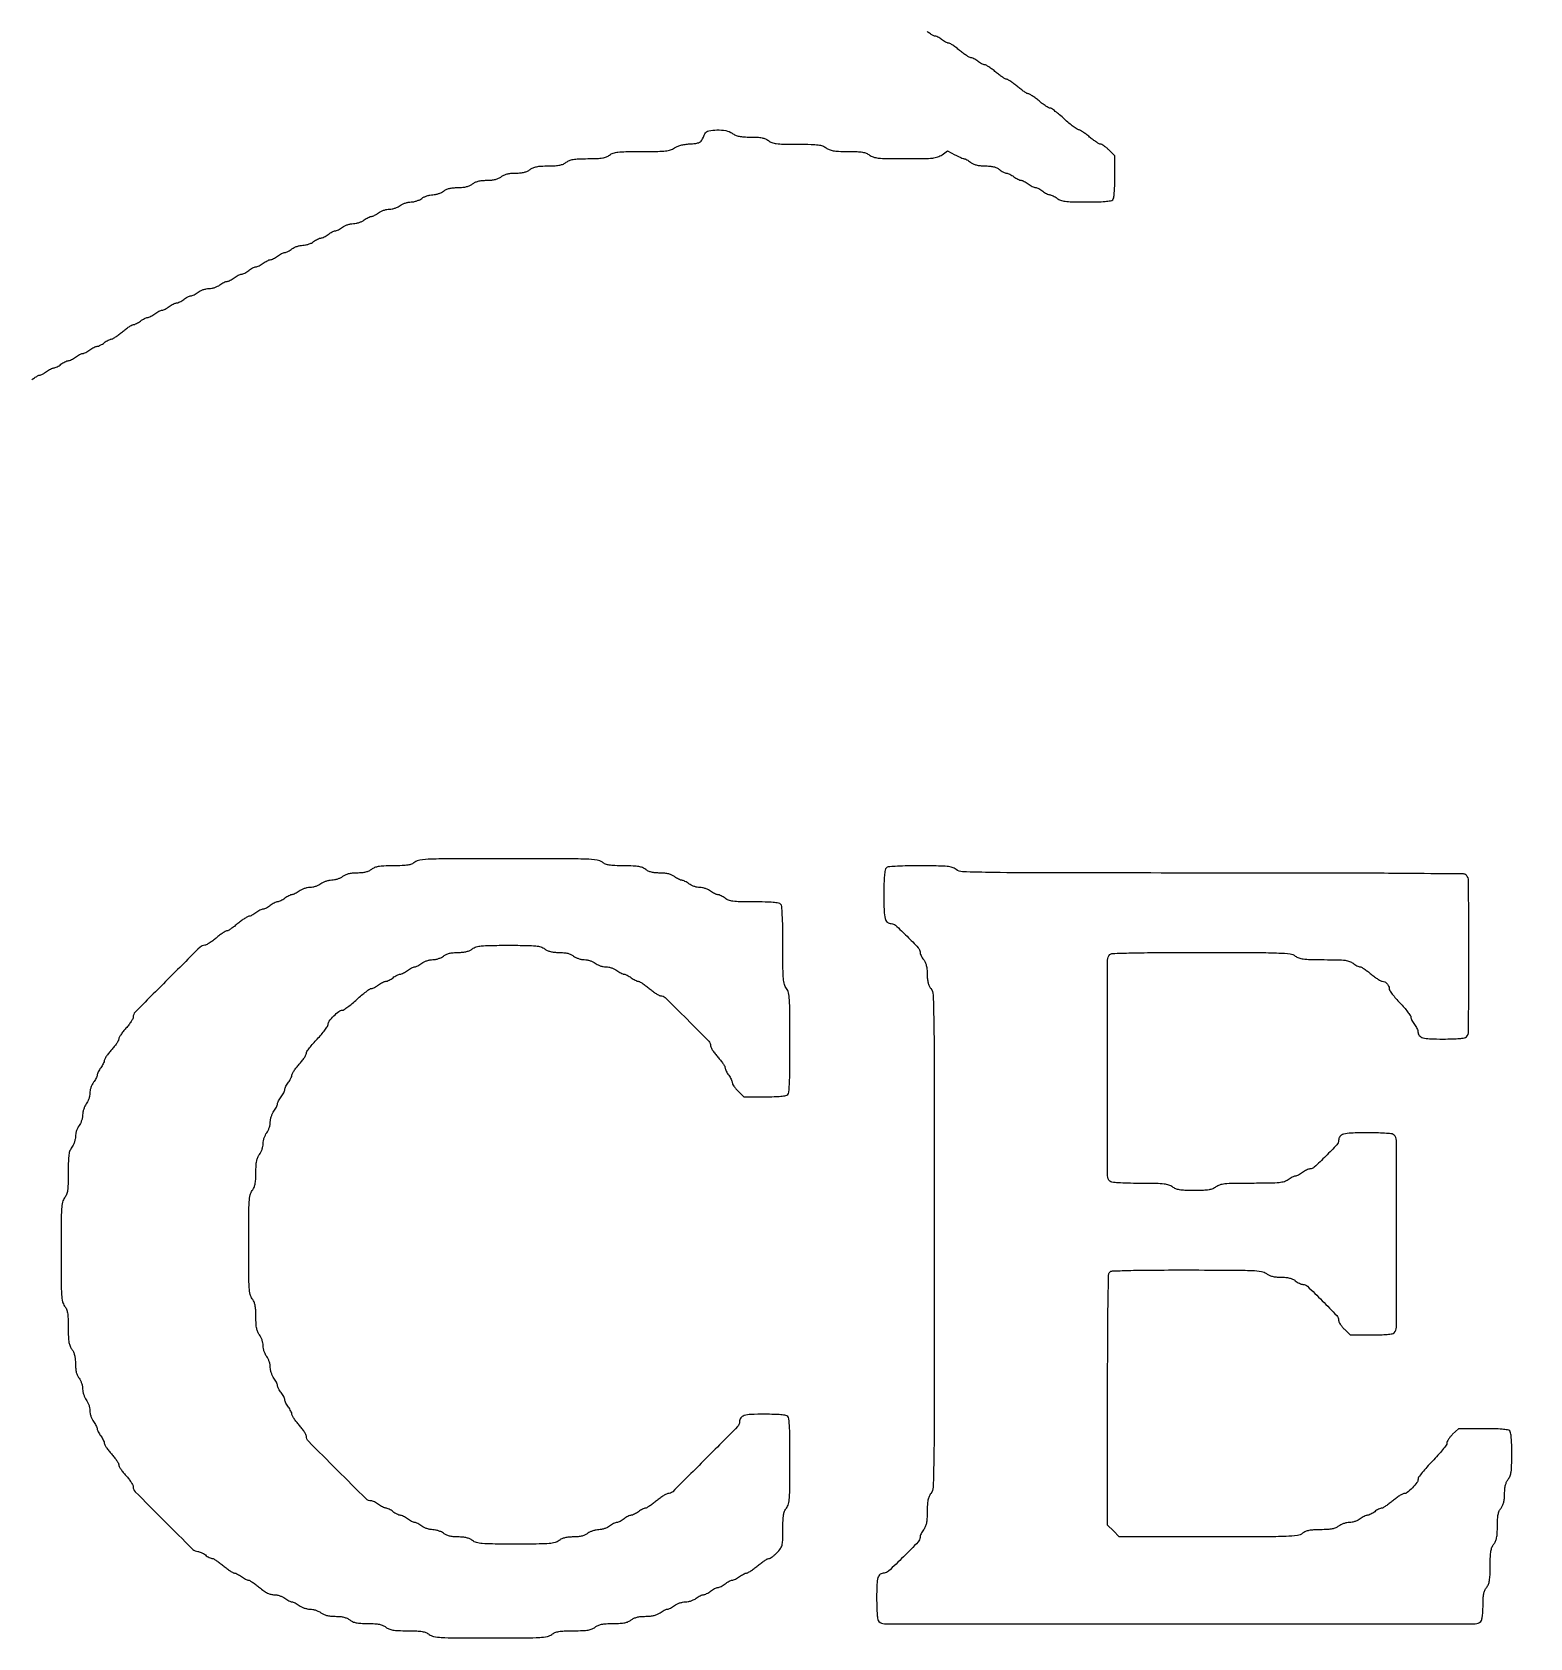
# Model space of a CAD drawing. Header units: millimetres. Extents: x 0 to 1000, y 0 to 588.
# Drawn here: x 683.6 to 827.9, y 0 to 154.7 of the extents above; entities that cross this region are included whole.
import ezdxf

# ---------------------------------------------------------------- set-up
doc = ezdxf.new("R2010")
doc.units = ezdxf.units.MM

msp = doc.modelspace()

# ---------------------------------------------------------------- linework, layer by layer
for points in [[(273.277, 483.9348, 0.000002), (273.2766, 337.614, 0.000002), (273.277, 191.2931, 0.198911)], [(677.9378, 384.1605, -0.000004), (677.9814, 359.4812, -0.000291)], [(731.5678, 338.3007, 0.000031), (731.5593, 434.6361, 0.00055)], [(731.484, 192.4257, 0.000011), (731.5272, 222.7923, 0.000297)], [(683.576, 121.2603, -0.016549), (683.8967, 121.486, -0.014214), (684.1721, 121.6554, -0.127395), (684.3079, 121.693, 0.089602), (684.4275, 121.7166, 0.024901), (684.6027, 121.7955, 0.024292), (684.7954, 121.9064, 0.023325), (684.9791, 122.0368, -0.025088), (685.1646, 122.1674, -0.024961), (685.3627, 122.2792, -0.025753), (685.545, 122.3589, -0.082945), (685.6746, 122.3845, 0.082945), (685.804, 122.41, 0.025753), (685.9864, 122.4898, 0.024961), (686.1844, 122.6014, 0.025088), (686.3699, 122.7322, -0.025088), (686.5555, 122.8628, -0.024961), (686.7535, 122.9745, -0.025753), (686.9358, 123.0543, -0.082945), (687.0653, 123.0799, 0.082945), (687.1948, 123.1055, 0.025753), (687.3772, 123.1852, 0.024961), (687.5752, 123.2969, 0.025088), (687.7608, 123.4275, -0.025088), (687.9463, 123.5583, -0.024961), (688.1444, 123.67, -0.025753), (688.3267, 123.7497, -0.082945), (688.4561, 123.7753, 0.082945), (688.5856, 123.8009, 0.025753), (688.768, 123.8806, 0.024961), (688.966, 123.9923, 0.025088), (689.1516, 124.123, -0.025088), (689.3372, 124.2536, -0.024961), (689.5351, 124.3654, -0.025753), (689.7175, 124.4451, -0.082945), (689.847, 124.4707, 0.082945), (689.9764, 124.4963, 0.025753), (690.1589, 124.576, 0.024961), (690.3568, 124.6877, 0.025088), (690.5424, 124.8184, -0.023325), (690.7262, 124.9488, -0.024292), (690.9189, 125.0597, -0.024901), (691.0939, 125.1386, -0.089602), (691.2137, 125.1622, 0.127395), (691.3493, 125.1997, 0.014214), (691.6248, 125.3692, 0.016549), (691.9456, 125.5949, 0.012705), (692.2809, 125.8615, -0.012705), (692.6163, 126.1281, -0.016549), (692.937, 126.3537, -0.014214), (693.2125, 126.5232, -0.127395), (693.3482, 126.5607, 0.089602), (693.4679, 126.5845, 0.024901), (693.643, 126.6634, 0.024292), (693.8357, 126.7743, 0.023325), (694.0195, 126.9046, -0.025088), (694.205, 127.0353, -0.024961), (694.403, 127.147, -0.025753), (694.5854, 127.2267, -0.082945), (694.7149, 127.2524, 0.082945), (694.8443, 127.2779, 0.025753), (695.0267, 127.3577, 0.024961), (695.2247, 127.4693, 0.025088), (695.4102, 127.6001, -0.025088), (695.5958, 127.7307, -0.024961), (695.7938, 127.8424, -0.025753), (695.9762, 127.9222, -0.082945), (696.1057, 127.9477, 0.082945), (696.2352, 127.9734, 0.025753), (696.4175, 128.0531, 0.024961), (696.6155, 128.1648, 0.025088), (696.8011, 128.2954, -0.025088), (696.9866, 128.4262, -0.024961), (697.1846, 128.5378, -0.025753), (697.3671, 128.6176, -0.082945), (697.4965, 128.6432, 0.082945), (697.626, 128.6687, 0.025753), (697.8083, 128.7485, 0.024961), (698.0064, 128.8601, 0.025088), (698.1919, 128.9909, -0.025088), (698.3774, 129.1215, -0.024961), (698.5755, 129.2333, -0.025753), (698.7578, 129.3129, -0.082945), (698.8873, 129.3386, 0.082945), (699.0167, 129.3641, 0.025753), (699.1992, 129.4439, 0.024961), (699.3972, 129.5556, 0.025088), (699.5827, 129.6863, -0.05391), (699.7933, 129.8171, -0.031665), (700.0684, 129.9286, -0.031362), (700.3611, 130.0062, -0.045942), (700.6258, 130.0339, 0.045942), (700.8906, 130.0617, 0.031362), (701.1833, 130.1393, 0.031665), (701.4584, 130.2508, 0.05391), (701.669, 130.3817, -0.025088), (701.8545, 130.5124, -0.024961), (702.0525, 130.6241, -0.025753), (702.2349, 130.7038, -0.082945), (702.3643, 130.7294, 0.082945), (702.4939, 130.7549, 0.025753), (702.6762, 130.8347, 0.024961), (702.8743, 130.9464, 0.025088), (703.0598, 131.0771, -0.025088), (703.2453, 131.2077, -0.024961), (703.4434, 131.3195, -0.025753), (703.6257, 131.3992, -0.082945), (703.7552, 131.4248, 0.082945), (703.8846, 131.4504, 0.025753), (704.0671, 131.5301, 0.024961), (704.2651, 131.6418, 0.025088), (704.4506, 131.7725, -0.025088), (704.6362, 131.9032, -0.024961), (704.8342, 132.0149, -0.025753), (705.0165, 132.0946, -0.082945), (705.146, 132.1202, 0.082945), (705.2755, 132.1458, 0.025753), (705.4579, 132.2256, 0.024961), (705.6558, 132.3372, 0.025088), (705.8415, 132.4679, -0.025088), (706.027, 132.5986, -0.024961), (706.2249, 132.7103, -0.025753), (706.4074, 132.79, -0.082945), (706.5368, 132.8156, 0.082945), (706.6663, 132.8413, 0.025753), (706.8487, 132.9209, 0.024961), (707.0467, 133.0327, 0.025088), (707.2322, 133.1633, -0.025088), (707.4178, 133.294, -0.024961), (707.6158, 133.4057, -0.025753), (707.7982, 133.4855, -0.082945), (707.9277, 133.511, 0.082945), (708.0571, 133.5366, 0.025753), (708.2395, 133.6163, 0.024961), (708.4375, 133.728, 0.025088), (708.623, 133.8588, -0.05391), (708.8337, 133.9896, -0.031665), (709.1087, 134.1011, -0.031362), (709.4014, 134.1787, -0.045942), (709.6662, 134.2065, 0.045942), (709.931, 134.2342, 0.031362), (710.2236, 134.3118, 0.031665), (710.4987, 134.4233, 0.05391), (710.7093, 134.5541, -0.025088), (710.8949, 134.6849, -0.024961), (711.0928, 134.7965, -0.025753), (711.2753, 134.8763, -0.082945), (711.4047, 134.9018, 0.082945), (711.5342, 134.9275, 0.025753), (711.7165, 135.0071, 0.024961), (711.9145, 135.1189, 0.025088), (712.1001, 135.2495, -0.025088), (712.2856, 135.3802, -0.024961), (712.4837, 135.492, -0.025753), (712.6661, 135.5717, -0.082945), (712.7956, 135.5973, 0.082945), (712.925, 135.6228, 0.025753), (713.1073, 135.7026, 0.024961), (713.3054, 135.8142, 0.025088), (713.4909, 135.945, -0.05391), (713.7015, 136.0758, -0.031665), (713.9766, 136.1873, -0.031362), (714.2693, 136.2649, -0.045942), (714.5341, 136.2927, 0.045942), (714.7989, 136.3204, 0.031362), (715.0914, 136.398, 0.031665), (715.3666, 136.5095, 0.05391), (715.5771, 136.6403, -0.025088), (715.7628, 136.7711, -0.024961), (715.9607, 136.8827, -0.025753), (716.1431, 136.9625, -0.082945), (716.2726, 136.9881, 0.082945), (716.4021, 137.0137, 0.025753), (716.5844, 137.0935, 0.024961), (716.7824, 137.2051, 0.025088), (716.968, 137.3358, -0.05391), (717.1786, 137.4667, -0.031665), (717.4536, 137.5782, -0.031362), (717.7463, 137.6557, -0.045942), (718.0111, 137.6835, 0.045942), (718.2759, 137.7113, 0.031362), (718.5685, 137.7888, 0.031665), (718.8436, 137.9003, 0.05391), (719.0543, 138.0312, -0.05391), (719.2648, 138.162, -0.031665), (719.54, 138.2735, -0.031362), (719.8325, 138.3511, -0.045942), (720.0973, 138.3789, 0.045942), (720.3621, 138.4066, 0.031362), (720.6548, 138.4842, 0.031665), (720.9298, 138.5957, 0.05391), (721.1405, 138.7267, -0.05391), (721.351, 138.8575, -0.031665), (721.6262, 138.969, -0.031362), (721.9188, 139.0466, -0.045942), (722.1835, 139.0743, 0.045942), (722.4483, 139.1021, 0.031362), (722.741, 139.1797, 0.031665), (723.0161, 139.2912, 0.05391), (723.2267, 139.422, -0.057976), (723.4813, 139.5774, -0.046828), (723.7838, 139.6839, -0.038533), (724.1543, 139.7467, -0.020712), (724.6175, 139.7697, 0.020712), (725.0807, 139.7927, 0.038533), (725.4512, 139.8555, 0.046828), (725.7536, 139.962, 0.057976), (726.0084, 140.1174, -0.057976), (726.263, 140.2729, -0.046828), (726.5654, 140.3794, -0.038533), (726.9359, 140.4422, -0.020712), (727.3991, 140.4652, 0.020712), (727.8623, 140.488, 0.038533), (728.2328, 140.5509, 0.046828), (728.5353, 140.6574, 0.057976), (728.7899, 140.8129, -0.057976), (729.0447, 140.9683, -0.046828), (729.3471, 141.0748, -0.038533), (729.7176, 141.1376, -0.020712), (730.1808, 141.1605, 0.020712), (730.644, 141.1835, 0.038533), (731.0145, 141.2463, 0.046828), (731.317, 141.3528, 0.057976), (731.5716, 141.5082, -0.063663), (731.8531, 141.6757, -0.053074), (732.1854, 141.7797, -0.036266), (732.6357, 141.8363, -0.011617), (733.3101, 141.8559, 0.011617), (733.9846, 141.8757, 0.036266), (734.4349, 141.9322, 0.053074), (734.7672, 142.0362, 0.063663), (735.0486, 142.2037, -0.069872), (735.3503, 142.378, -0.05496), (735.7139, 142.4807, -0.032567), (736.2422, 142.5336, -0.007562), (737.1349, 142.5514, 0.007562), (738.0276, 142.569, 0.032567), (738.5558, 142.6221, 0.05496), (738.9195, 142.7246, 0.069872), (739.2212, 142.8991, -0.086848), (739.5674, 143.084, -0.051772), (740.0253, 143.1834, -0.023897), (740.7732, 143.2303, -0.00334), (742.3236, 143.2429, 0.003471), (743.8605, 143.2558, 0.023269), (744.6226, 143.303, 0.048582), (745.098, 143.4022, 0.079216), (745.4663, 143.5849, -0.056557), (745.7343, 143.7333, -0.033886), (746.0794, 143.8496, -0.029757), (746.4891, 143.9317, -0.021487), (746.953, 143.9761, 0.014681), (747.4497, 144.0168, 0.046949), (747.7748, 144.0844, 0.075563), (747.9862, 144.1863, 0.129871), (748.1131, 144.3334), (748.1806, 144.4718), (748.2615, 144.6376), (748.3423, 144.8034), (748.4098, 144.9418, -0.227429), (748.7679, 145.2254, -0.050689), (749.5641, 145.3224, -0.050892), (750.4225, 145.2521, -0.109263), (751.0307, 144.9941, 0.053388), (751.3436, 144.8182, 0.051401), (751.6905, 144.7099, 0.036809), (752.1435, 144.6523, 0.012453), (752.8085, 144.6337, -0.011977), (753.4685, 144.6159, -0.036843), (753.9115, 144.5605, -0.053489), (754.2402, 144.457, -0.063036), (754.5202, 144.2899, 0.081835), (754.8538, 144.1075, 0.053258), (755.2821, 144.0067, 0.026138), (755.9623, 143.9577, 0.004134), (757.3017, 143.9422, -0.004134), (758.6413, 143.9267, -0.026138), (759.3214, 143.8776, -0.053258), (759.7498, 143.7769, -0.081835), (760.0834, 143.5944, 0.069872), (760.3851, 143.4201, 0.05496), (760.7487, 143.3175, 0.032567), (761.277, 143.2645, 0.007562), (762.1696, 143.2467, -0.007562), (763.0624, 143.2291, -0.032567), (763.5906, 143.176, -0.05496), (763.9543, 143.0735, -0.069872), (764.2559, 142.8991, 0.091954), (764.615, 142.7119, 0.049462), (765.1063, 142.6132, 0.021761), (765.9287, 142.5673, 0.002754), (767.7061, 142.5552, 0.002624), (769.5494, 142.5625, 0.023948), (770.3505, 142.6083, 0.05675), (770.8401, 142.7169, 0.071881), (771.2518, 142.9289), (771.782, 143.3063), (772.4956, 142.9283, 0.008937), (772.7816, 142.7834, 0.011372), (773.0508, 142.6604, 0.009455), (773.2788, 142.5675, 0.087363), (773.3832, 142.547, -0.104329), (773.4766, 142.5254, -0.019621), (773.6337, 142.4448, -0.020216), (773.8125, 142.334, -0.017303), (773.9916, 142.2037, 0.057976), (774.2463, 142.0482, 0.046828), (774.5487, 141.9417, 0.038533), (774.9193, 141.8789, 0.020712), (775.3824, 141.8559, -0.020712), (775.8457, 141.833, -0.038533), (776.2161, 141.7701, -0.046828), (776.5186, 141.6636, -0.057976), (776.7733, 141.5082, 0.025088), (776.9588, 141.3776, 0.024961), (777.1568, 141.2659, 0.025753), (777.3392, 141.1862, 0.082945), (777.4687, 141.1605, -0.082945), (777.5982, 141.1349, -0.025753), (777.7805, 141.0552, -0.024961), (777.9786, 140.9435, -0.025088), (778.1641, 140.8129, 0.025088), (778.3496, 140.6821, 0.024961), (778.5477, 140.5705, 0.025753), (778.73, 140.4907, 0.082945), (778.8595, 140.4652, -0.082945), (778.9889, 140.4395, -0.025753), (779.1714, 140.3599, -0.024961), (779.3694, 140.2481, -0.025088), (779.5549, 140.1174, 0.025088), (779.7405, 139.9867, 0.024961), (779.9385, 139.875, 0.025753), (780.1208, 139.7953, 0.082945), (780.2503, 139.7697, -0.082945), (780.3798, 139.7442, -0.025753), (780.5622, 139.6644, -0.024961), (780.7601, 139.5527, -0.025088), (780.9458, 139.422, 0.025088), (781.1313, 139.2913, 0.024961), (781.3292, 139.1797, 0.025753), (781.5117, 139.0999, 0.082945), (781.6411, 139.0743, -0.082945), (781.7706, 139.0487, -0.025753), (781.953, 138.969, -0.024961), (782.151, 138.8573, -0.025088), (782.3365, 138.7267, 0.081923), (782.6705, 138.544, 0.053609), (783.0986, 138.4439, 0.026162), (783.7794, 138.396, 0.004086), (785.1268, 138.3828, 0.005504), (786.1976, 138.3927, 0.014827), (786.9577, 138.4309, 0.015221), (787.4967, 138.4905, 0.162621), (787.6913, 138.5875, 0.157073), (787.7859, 138.772, 0.017189), (787.8474, 139.2509, 0.016518), (787.8876, 139.9145, 0.006845), (787.8999, 140.8135), (787.8999, 142.8308), (787.3266, 143.3866, 0.018328), (787.0903, 143.5992, 0.022598), (786.8546, 143.779, 0.021783), (786.6471, 143.9097, 0.130478), (786.5248, 143.9422, -0.132067), (786.393, 143.9776, -0.013959), (786.1196, 144.1464, -0.01648), (785.8006, 144.3713, -0.012517), (785.4659, 144.6376, 0.01288), (785.1306, 144.904, 0.016805), (784.8098, 145.129, 0.014456), (784.5343, 145.2977, 0.129525), (784.3987, 145.3342, -0.152941), (784.2564, 145.3796, -0.009757), (783.8995, 145.6408, -0.013577), (783.4821, 145.9774, -0.009645), (783.032, 146.3761, 0.009645), (782.5819, 146.7748, 0.013577), (782.1643, 147.1114, 0.009757), (781.8075, 147.3726, 0.152941), (781.6653, 147.418, -0.129525), (781.5296, 147.4545, -0.014456), (781.2542, 147.6232, -0.016805), (780.9334, 147.8482, -0.01288), (780.598, 148.1146, 0.011663), (780.2644, 148.381, 0.015599), (779.949, 148.6058, 0.012762), (779.6792, 148.7758, 0.135051), (779.5549, 148.8101, -0.135051), (779.4306, 148.8443, -0.012762), (779.1608, 149.0143, -0.015599), (778.8455, 149.2392, -0.011663), (778.5118, 149.5055, 0.011663), (778.1782, 149.7718, 0.015599), (777.8628, 149.9966, 0.012762), (777.593, 150.1666, 0.135051), (777.4687, 150.2008, -0.135051), (777.3444, 150.2351, -0.012762), (777.0746, 150.4052, -0.015599), (776.7592, 150.6299, -0.011663), (776.4256, 150.8963, 0.012705), (776.0902, 151.1629, 0.016549), (775.7694, 151.3885, 0.014214), (775.4939, 151.558, 0.127395), (775.3583, 151.5955, -0.089602), (775.2387, 151.6192, -0.024901), (775.0635, 151.6982, -0.024292), (774.8708, 151.809, -0.023325), (774.6871, 151.9393, 0.023325), (774.5032, 152.0698, 0.024292), (774.3105, 152.1806, 0.024901), (774.1355, 152.2596, 0.089602), (774.0157, 152.2832, -0.127395), (773.8801, 152.3208, -0.014214), (773.6046, 152.4902, -0.016549), (773.2839, 152.7159, -0.012705), (772.9485, 152.9825, 0.012705), (772.6131, 153.2491, 0.016549), (772.2924, 153.4748, 0.014214), (772.0169, 153.6443, 0.127395), (771.8812, 153.6818, -0.089602), (771.7616, 153.7054, -0.024901), (771.5864, 153.7844, -0.024292), (771.3937, 153.8952, -0.023325), (771.21, 154.0257, 0.023325), (771.0262, 154.1561, 0.024292), (770.8335, 154.2668, 0.024901), (770.6584, 154.3458, 0.089602), (770.5387, 154.3695, -0.127395), (770.403, 154.407, -0.014214), (770.1276, 154.5765, -0.016549), (769.8068, 154.8021, -0.012705)]]:
    msp.add_lwpolyline(points, format="xyb")
for points in [[(720.445, 74.7488, -0.069872), (720.1435, 74.5744, -0.05496), (719.7798, 74.4719, -0.032567), (719.2516, 74.4189, -0.007562), (718.3588, 74.4011, 0.007562), (717.4661, 74.3834, 0.032567), (716.9378, 74.3304, 0.05496), (716.5741, 74.2279, 0.069872), (716.2726, 74.0535, -0.057976), (716.0178, 73.8981, -0.046828), (715.7154, 73.7916, -0.038533), (715.3449, 73.7286, -0.020712), (714.8818, 73.7058, 0.020712), (714.4186, 73.6828, 0.038533), (714.0481, 73.62, 0.046828), (713.7457, 73.5135, 0.057976), (713.4909, 73.358, -0.05391), (713.2804, 73.2271, -0.031665), (713.0052, 73.1156, -0.031362), (712.7126, 73.0381, -0.045942), (712.4479, 73.0103, 0.045942), (712.1831, 72.9825, 0.031362), (711.8904, 72.905, 0.031665), (711.6152, 72.7935, 0.05391), (711.4047, 72.6626, -0.05391), (711.1942, 72.5318, -0.031665), (710.919, 72.4203, -0.031362), (710.6264, 72.3427, -0.045942), (710.3616, 72.3149, 0.045942), (710.0969, 72.2872, 0.031362), (709.8042, 72.2096, 0.031665), (709.529, 72.0981, 0.05391), (709.3185, 71.9673, -0.025088), (709.133, 71.8365, -0.024961), (708.9349, 71.7248, -0.025753), (708.7525, 71.6451, -0.082945), (708.623, 71.6195, 0.082945), (708.4936, 71.5939, 0.025753), (708.3112, 71.5142, 0.024961), (708.1132, 71.4025, 0.025088), (707.9277, 71.2718, -0.025088), (707.7421, 71.1412, -0.024961), (707.5441, 71.0294, -0.025753), (707.3617, 70.9496, -0.082945), (707.2322, 70.9241, 0.082945), (707.1027, 70.8985, 0.025753), (706.9204, 70.8188, 0.024961), (706.7224, 70.7071, 0.025088), (706.5368, 70.5764, -0.025088), (706.3513, 70.4457, -0.024961), (706.1533, 70.3341, -0.025753), (705.9709, 70.2543, -0.082945), (705.8415, 70.2286, 0.082945), (705.712, 70.2031, 0.025753), (705.5296, 70.1233, 0.024961), (705.3315, 70.0117, 0.025088), (705.146, 69.881, -0.023325), (704.9623, 69.7505, -0.024292), (704.7696, 69.6398, -0.024901), (704.5944, 69.5608, -0.089602), (704.4748, 69.5371, 0.127395), (704.3391, 69.4996, 0.014214), (704.0636, 69.3301, 0.016549), (703.7429, 69.1045, 0.012705), (703.4075, 68.8379, -0.011663), (703.0739, 68.5715, -0.015599), (702.7585, 68.3468, -0.012762), (702.4887, 68.1766, -0.135051), (702.3643, 68.1424, 0.135051), (702.2401, 68.1082, 0.012762), (701.9703, 67.9382, 0.015599), (701.6549, 67.7134, 0.011663), (701.3213, 67.4471, -0.01474), (700.9834, 67.1808, -0.01863), (700.6554, 66.9559, -0.016929), (700.3718, 66.7898, -0.124606), (700.2209, 66.7516, 0.197935), (699.764, 66.5634, 0.001295), (696.6297, 63.4365, 0.001299), (693.5122, 60.2938, 0.197194), (693.324, 59.8352, -0.121744), (693.2828, 59.6683, -0.021786), (693.1198, 59.3889, -0.022392), (692.8948, 59.0715, -0.018574), (692.6287, 58.7545, 0.016387), (692.3624, 58.4401, 0.020508), (692.1375, 58.131, 0.019174), (691.9726, 57.8618, 0.12853), (691.9332, 57.7113, -0.12853), (691.8939, 57.5608, -0.019174), (691.729, 57.2916, -0.020508), (691.5041, 56.9825, -0.016387), (691.2378, 56.6681, 0.01572), (690.9712, 56.3543, 0.019759), (690.7455, 56.0468, 0.018266), (690.5789, 55.7793, 0.127223), (690.5385, 55.632, -0.083599), (690.5143, 55.4997, -0.026804), (690.436, 55.3152, -0.025895), (690.3251, 55.1157, -0.026255), (690.1947, 54.9296, 0.025088), (690.064, 54.7441, 0.024961), (689.9523, 54.5461, 0.025753), (689.8726, 54.3637, 0.082945), (689.847, 54.2343, -0.082945), (689.8214, 54.1048, -0.025753), (689.7417, 53.9224, -0.024961), (689.6299, 53.7244, -0.025088), (689.4993, 53.5389, 0.05391), (689.3685, 53.3283, 0.031665), (689.2569, 53.0531, 0.031362), (689.1794, 52.7605, 0.045942), (689.1516, 52.4957, -0.045942), (689.1238, 52.2309, -0.031362), (689.0463, 51.9383, -0.031665), (688.9348, 51.6632, -0.05391), (688.8038, 51.4526, 0.05391), (688.673, 51.2421, 0.031665), (688.5615, 50.9669, 0.031362), (688.4839, 50.6742, 0.045942), (688.4561, 50.4095, -0.045942), (688.4284, 50.1447, -0.031362), (688.3508, 49.8521, -0.031665), (688.2393, 49.5769, -0.05391), (688.1085, 49.3664, 0.05391), (687.9776, 49.1558, 0.031665), (687.8661, 48.8807, 0.031362), (687.7886, 48.588, 0.045942), (687.7608, 48.3232, -0.045942), (687.733, 48.0585, -0.031362), (687.6555, 47.7659, -0.031665), (687.5439, 47.4907, -0.05391), (687.4131, 47.2802, 0.076002), (687.234, 46.9617, 0.054674), (687.1325, 46.5658, 0.029102), (687.0818, 45.9611, 0.005414), (687.0653, 44.8462, -0.005414), (687.049, 43.7312, -0.029102), (686.9982, 43.1266, -0.054674), (686.8966, 42.7308, -0.076002), (686.7176, 42.4123, 0.112346), (686.5225, 41.9977, 0.037818), (686.4282, 41.332, 0.014875), (686.3859, 40.1362, 0.001399), (686.3776, 37.1967, 0.001399), (686.3859, 34.2572, 0.014875), (686.4282, 33.0614, 0.037818), (686.5225, 32.3956, 0.112346), (686.7176, 31.9812, -0.069872), (686.8921, 31.6795, -0.05496), (686.9946, 31.3158, -0.032567), (687.0477, 30.7876, -0.007562), (687.0653, 29.8949, 0.007562), (687.083, 29.0022, 0.032567), (687.136, 28.4739, 0.05496), (687.2387, 28.1103, 0.069872), (687.4131, 27.8087, -0.057976), (687.5685, 27.554, -0.046828), (687.675, 27.2515, -0.038533), (687.7378, 26.8811, -0.020712), (687.7608, 26.4178, 0.020712), (687.7837, 25.9547, 0.038533), (687.8466, 25.5841, 0.046828), (687.953, 25.2817, 0.057976), (688.1085, 25.027, -0.05391), (688.2393, 24.8164, -0.031665), (688.3508, 24.5413, -0.031362), (688.4284, 24.2487, -0.045942), (688.4561, 23.9839, 0.045942), (688.4839, 23.7191, 0.031362), (688.5615, 23.4265, 0.031665), (688.673, 23.1513, 0.05391), (688.8038, 22.9408, -0.05391), (688.9348, 22.7302, -0.031665), (689.0463, 22.4551, -0.031362), (689.1238, 22.1624, -0.045942), (689.1516, 21.8977, 0.045942), (689.1794, 21.6329, 0.031362), (689.2569, 21.3403, 0.031665), (689.3685, 21.0651, 0.05391), (689.4993, 20.8546, -0.025088), (689.6299, 20.669, -0.024961), (689.7417, 20.471, -0.025753), (689.8214, 20.2887, -0.082945), (689.847, 20.1592, 0.082945), (689.8726, 20.0296, 0.025753), (689.9523, 19.8473, 0.024961), (690.064, 19.6493, 0.025088), (690.1947, 19.4637, -0.026255), (690.3251, 19.2777, -0.025895), (690.436, 19.0781, -0.026804), (690.5143, 18.8937, -0.083599), (690.5385, 18.7614, 0.127223), (690.5789, 18.614, 0.018266), (690.7455, 18.3465, 0.019759), (690.9712, 18.039, 0.01572), (691.2378, 17.7252, -0.016387), (691.5041, 17.4108, -0.020508), (691.729, 17.1018, -0.019174), (691.8939, 16.8326, -0.12853), (691.9332, 16.682, 0.12853), (691.9726, 16.5315, 0.019174), (692.1375, 16.2624, 0.020508), (692.3624, 15.9534, 0.016387), (692.6287, 15.639, -0.018575), (692.8948, 15.3219, -0.022393), (693.1198, 15.0045, -0.021787), (693.2828, 14.7251, -0.121742), (693.324, 14.5581, 0.197167), (693.5158, 14.0908, 0.001714), (696.2879, 11.3003, 0.001736), (699.0773, 8.531, 0.193646), (699.5506, 8.3333, -0.079203), (699.693, 8.3087, -0.028044), (699.8851, 8.2307, -0.027005), (700.0902, 8.1199, -0.028586), (700.2781, 7.9894, 0.023325), (700.4619, 7.859, 0.024292), (700.6546, 7.7483, 0.024901), (700.8297, 7.6693, 0.089602), (700.9494, 7.6456, -0.127395), (701.0851, 7.6081, -0.014214), (701.3606, 7.4386, -0.016549), (701.6813, 7.2129, -0.012705), (702.0166, 6.9464, 0.012705), (702.352, 6.6798, 0.016549), (702.6728, 6.4541, 0.014214), (702.9483, 6.2846, 0.127395), (703.0839, 6.2471, -0.089602), (703.2037, 6.2235, -0.024901), (703.3787, 6.1444, -0.024292), (703.5714, 6.0337, -0.023325), (703.7552, 5.9032, 0.023325), (703.939, 5.7728, 0.024292), (704.1317, 5.6619, 0.024901), (704.3067, 5.583, 0.089602), (704.4265, 5.5594, -0.127395), (704.5621, 5.5219, -0.014214), (704.8376, 5.3524, -0.016549), (705.1584, 5.1267, -0.012705), (705.4937, 4.8601, 0.019085), (705.9146, 4.5342, 0.04045), (706.2682, 4.3224, 0.051304), (706.5896, 4.2026, 0.061917), (706.9087, 4.1609, -0.047937), (707.1642, 4.1346, -0.031816), (707.449, 4.0582, -0.031999), (707.7187, 3.9476, -0.052652), (707.9277, 3.817, 0.025088), (708.1132, 3.6863, 0.024961), (708.3112, 3.5747, 0.025753), (708.4936, 3.4949, 0.082945), (708.623, 3.4692, -0.082945), (708.7525, 3.4437, -0.025753), (708.9349, 3.3639, -0.024961), (709.133, 3.2523, -0.025088), (709.3185, 3.1216, 0.05391), (709.529, 2.9907, 0.031665), (709.8042, 2.8792, 0.031362), (710.0969, 2.8017, 0.045942), (710.3616, 2.7739, -0.045942), (710.6264, 2.7461, -0.031362), (710.919, 2.6686, -0.031665), (711.1942, 2.557, -0.05391), (711.4047, 2.4262, 0.057976), (711.6594, 2.2708, 0.046828), (711.9619, 2.1643, 0.038533), (712.3323, 2.1015, 0.020712), (712.7956, 2.0785, -0.020712), (713.2587, 2.0555, -0.038533), (713.6292, 1.9927, -0.046828), (713.9316, 1.8862, -0.057976), (714.1864, 1.7307, 0.063663), (714.4678, 1.5633, 0.053074), (714.8002, 1.4593, 0.036266), (715.2505, 1.4027, 0.011617), (715.9249, 1.383, -0.011617), (716.5993, 1.3634, -0.036266), (717.0496, 1.3069, -0.053074), (717.382, 1.2028, -0.063663), (717.6634, 1.0354, 0.069872), (717.965, 0.8609, 0.05496), (718.3287, 0.7584, 0.032567), (718.857, 0.7053, 0.007562), (719.7496, 0.6877, -0.007562), (720.6423, 0.6699, -0.032567), (721.1706, 0.617, -0.05496), (721.5343, 0.5143, -0.069872), (721.8358, 0.34, 0.118317), (722.2688, 0.1423, 0.03383), (723.0062, 0.0496, 0.013201), (724.349, 0.0079, 0.001163), (727.7469, 0, 0.001163), (731.1447, 0.0079, 0.013201), (732.4874, 0.0496, 0.03383), (733.2249, 0.1423, 0.118317), (733.6578, 0.34, -0.069872), (733.9595, 0.5143, -0.05496), (734.3232, 0.617, -0.032567), (734.8514, 0.6699, -0.007562), (735.744, 0.6877, 0.007562), (736.6368, 0.7053, 0.032567), (737.165, 0.7584, 0.05496), (737.5287, 0.8609, 0.069872), (737.8303, 1.0354, -0.063663), (738.1118, 1.2028, -0.053074), (738.4441, 1.3069, -0.036266), (738.8944, 1.3634, -0.011617), (739.5688, 1.383, 0.011617), (740.2433, 1.4027, 0.036266), (740.6935, 1.4593, 0.053074), (741.0259, 1.5633, 0.063663), (741.3074, 1.7307, -0.057976), (741.562, 1.8862, -0.046828), (741.8645, 1.9927, -0.038533), (742.2349, 2.0555, -0.020712), (742.6982, 2.0785, 0.020712), (743.1614, 2.1015, 0.038533), (743.5319, 2.1643, 0.046828), (743.8343, 2.2708, 0.057976), (744.089, 2.4262, -0.025088), (744.2746, 2.5568, -0.024961), (744.4725, 2.6686, -0.025753), (744.6549, 2.7484, -0.082945), (744.7844, 2.7739, 0.082945), (744.9139, 2.7995, 0.025753), (745.0962, 2.8792, 0.024961), (745.2942, 2.9909, 0.025088), (745.4798, 3.1216, -0.05391), (745.6904, 3.2524, -0.031665), (745.9655, 3.3639, -0.031362), (746.2581, 3.4415, -0.045942), (746.5229, 3.4692, 0.045942), (746.7877, 3.4971, 0.031362), (747.0803, 3.5747, 0.031665), (747.3554, 3.6862, 0.05391), (747.5661, 3.817, -0.025088), (747.7516, 3.9477, -0.024961), (747.9496, 4.0594, -0.025753), (748.132, 4.1391, -0.082945), (748.2615, 4.1647, 0.082945), (748.3909, 4.1902, 0.025753), (748.5734, 4.27, 0.024961), (748.7713, 4.3818, 0.025088), (748.9568, 4.5124, -0.025088), (749.1425, 4.6431, -0.024961), (749.3404, 4.7548, -0.025753), (749.5228, 4.8346, -0.082945), (749.6523, 4.8601, 0.082945), (749.7818, 4.8857, 0.025753), (749.9641, 4.9654, 0.024961), (750.1621, 5.0771, 0.025088), (750.3477, 5.2079, -0.025088), (750.5332, 5.3385, -0.024961), (750.7312, 5.4502, -0.025753), (750.9137, 5.5299, -0.082945), (751.0431, 5.5556, 0.082945), (751.1726, 5.5811, 0.025753), (751.3549, 5.6609, 0.024961), (751.553, 5.7725, 0.025088), (751.7385, 5.9032, -0.023325), (751.9223, 6.0337, -0.024292), (752.115, 6.1444, -0.024901), (752.2901, 6.2235, -0.089602), (752.4098, 6.2471, 0.127395), (752.5455, 6.2846, 0.014214), (752.821, 6.4541, 0.016549), (753.1416, 6.6798, 0.012705), (753.477, 6.9464, -0.013465), (753.8131, 7.2127, -0.017421), (754.1359, 7.4375, -0.015253), (754.4136, 7.605, -0.128831), (754.5536, 7.6418, 0.131497), (754.6825, 7.6763, 0.02446), (754.8906, 7.8102, 0.024708), (755.1245, 7.9955, 0.020353), (755.3553, 8.215, 0.034451), (755.6857, 8.6066, 0.096491), (755.8378, 8.9301, 0.055312), (755.8998, 9.3801, 0.005971), (755.9149, 10.4317, -0.007576), (755.9305, 11.3214, -0.032844), (755.9823, 11.8466, -0.05551), (756.0843, 12.2083, -0.069612), (756.2587, 12.5096, 0.105396), (756.4512, 12.9043, 0.042022), (756.5474, 13.5017, 0.016964), (756.5915, 14.5534, 0.001746), (756.6025, 17.0385, 0.002708), (756.5938, 18.985, 0.009416), (756.5577, 20.2423, 0.007975), (756.5022, 21.1151, 0.178342), (756.3978, 21.3413, 0.157061), (756.2132, 21.436, 0.017194), (755.7346, 21.4975, 0.016522), (755.071, 21.5376, 0.006849), (754.1725, 21.5499, 0.009007), (752.8202, 21.5256, 0.06406), (752.1749, 21.4189, 0.16525), (751.8595, 21.1939, 0.157227), (751.7385, 20.8186, -0.19715), (751.5496, 20.3582, -0.00131), (748.4333, 17.2158, -0.001306), (745.3002, 14.0893, -0.197956), (744.8418, 13.9005, 0.124606), (744.6907, 13.8622, 0.016929), (744.4071, 13.6961, 0.01863), (744.0791, 13.4713, 0.01474), (743.7413, 13.205, -0.012705), (743.406, 12.9384, -0.016549), (743.0852, 12.7128, -0.014214), (742.8097, 12.5433, -0.127395), (742.6741, 12.5058, 0.089602), (742.5543, 12.4821, 0.024901), (742.3793, 12.4031, 0.024292), (742.1866, 12.2924, 0.023325), (742.0027, 12.162, -0.025088), (741.8172, 12.0312, -0.024961), (741.6192, 11.9196, -0.025753), (741.4368, 11.8398, -0.082945), (741.3074, 11.8142, 0.082945), (741.1779, 11.7886, 0.025753), (740.9955, 11.7088, 0.024961), (740.7975, 11.5972, 0.025088), (740.6119, 11.4665, -0.025088), (740.4264, 11.3359, -0.024961), (740.2284, 11.2241, -0.025753), (740.046, 11.1444, -0.082945), (739.9165, 11.1188, 0.082945), (739.7871, 11.0933, 0.025753), (739.6046, 11.0135, 0.024961), (739.4067, 10.9018, 0.025088), (739.2212, 10.7711, -0.05391), (739.0105, 10.6403, -0.031665), (738.7354, 10.5288, -0.031362), (738.4428, 10.4512, -0.045942), (738.178, 10.4234, 0.045942), (737.9132, 10.3957, 0.031362), (737.6205, 10.3181, 0.031665), (737.3455, 10.2066, 0.05391), (737.1349, 10.0756, -0.057976), (736.8802, 9.9202, -0.046828), (736.5778, 9.8137, -0.038533), (736.2073, 9.7509, -0.020712), (735.744, 9.728, 0.020712), (735.2809, 9.705, 0.038533), (734.9103, 9.6422, 0.046828), (734.6079, 9.5357, 0.057976), (734.3533, 9.3803, -0.101334), (733.9697, 9.1894, -0.044665), (733.4088, 9.0927, -0.018342), (732.434, 9.0493, -0.001985), (730.1808, 9.0403, -0.001985), (727.9275, 9.0493, -0.018342), (726.9527, 9.0927, -0.044665), (726.3918, 9.1894, -0.101334), (726.0084, 9.3803, 0.057976), (725.7536, 9.5357, 0.046828), (725.4512, 9.6422, 0.038533), (725.0807, 9.705, 0.020712), (724.6175, 9.728, -0.020712), (724.1543, 9.7509, -0.038533), (723.7838, 9.8137, -0.046828), (723.4813, 9.9202, -0.057976), (723.2267, 10.0756, 0.05391), (723.0161, 10.2066, 0.031665), (722.741, 10.3181, 0.031362), (722.4483, 10.3957, 0.045942), (722.1835, 10.4234, -0.045942), (721.9188, 10.4512, -0.031362), (721.6262, 10.5288, -0.031665), (721.351, 10.6403, -0.05391), (721.1405, 10.7711, 0.025088), (720.9549, 10.9018, 0.024961), (720.7569, 11.0135, 0.025753), (720.5745, 11.0933, 0.082945), (720.445, 11.1188, -0.082945), (720.3155, 11.1444, -0.025753), (720.1332, 11.2241, -0.024961), (719.9352, 11.3359, -0.025088), (719.7496, 11.4665, 0.025088), (719.5641, 11.5972, 0.024961), (719.3661, 11.7088, 0.025753), (719.1837, 11.7886, 0.082945), (719.0543, 11.8142, -0.082945), (718.9247, 11.8398, -0.025753), (718.7424, 11.9196, -0.024961), (718.5443, 12.0312, -0.025088), (718.3588, 12.162, 0.025088), (718.1733, 12.2926, 0.024961), (717.9752, 12.4043, 0.025753), (717.7929, 12.484, 0.082945), (717.6634, 12.5096, -0.082945), (717.534, 12.5352, -0.025753), (717.3515, 12.615, -0.024961), (717.1535, 12.7267, -0.025088), (716.968, 12.8573, 0.028586), (716.7801, 12.9877, 0.027005), (716.575, 13.0986, 0.028044), (716.3828, 13.1766, 0.079203), (716.2404, 13.2012, -0.193646), (715.7671, 13.3989, -0.001736), (712.9778, 16.1682, -0.001714), (710.2056, 18.9587, -0.197167), (710.0139, 19.426, 0.121742), (709.9726, 19.593, 0.021787), (709.8096, 19.8724, 0.022393), (709.5847, 20.1897, 0.018575), (709.3185, 20.5069, -0.01572), (709.0519, 20.8207, -0.019759), (708.8262, 21.1282, -0.018266), (708.6596, 21.3957, -0.127223), (708.6192, 21.543, 0.083599), (708.5949, 21.6753, 0.026804), (708.5167, 21.8598, 0.025895), (708.4058, 22.0593, 0.026255), (708.2754, 22.2454, -0.025088), (708.1447, 22.4309, -0.024961), (708.033, 22.629, -0.025753), (707.9532, 22.8113, -0.082945), (707.9277, 22.9408, 0.082945), (707.902, 23.0702, 0.025753), (707.8224, 23.2527, 0.024961), (707.7106, 23.4506, 0.025088), (707.58, 23.6362, -0.025088), (707.4492, 23.8218, -0.024961), (707.3375, 24.0197, -0.025753), (707.2578, 24.2021, -0.082945), (707.2322, 24.3316, 0.082945), (707.2067, 24.4611, 0.025753), (707.1269, 24.6435, 0.024961), (707.0153, 24.8414, 0.025088), (706.8845, 25.027, -0.05391), (706.7537, 25.2376, -0.031665), (706.6422, 25.5128, -0.031362), (706.5646, 25.8053, -0.045942), (706.5368, 26.0701, 0.045942), (706.5091, 26.3349, 0.031362), (706.4315, 26.6276, 0.031665), (706.32, 26.9026, 0.05391), (706.1892, 27.1133, -0.05391), (706.0583, 27.3238, -0.031665), (705.9468, 27.599, -0.031362), (705.8692, 27.8916, -0.045942), (705.8415, 28.1563, 0.045942), (705.8137, 28.4211, 0.031362), (705.7361, 28.7138, 0.031665), (705.6246, 28.989, 0.05391), (705.4937, 29.1995, -0.063663), (705.3263, 29.4809, -0.053074), (705.2223, 29.8132, -0.036266), (705.1656, 30.2636, -0.011617), (705.146, 30.938, 0.011617), (705.1263, 31.6124, 0.036266), (705.0698, 32.0628, 0.053074), (704.9658, 32.3951, 0.063663), (704.7983, 32.6765, -0.112346), (704.6032, 33.0911, -0.037818), (704.5088, 33.7569, -0.014875), (704.4665, 34.9527, -0.001399), (704.4583, 37.8921, -0.001399), (704.4665, 40.8315, -0.014875), (704.5088, 42.0273, -0.037818), (704.6032, 42.6931, -0.112346), (704.7983, 43.1077, 0.063663), (704.9658, 43.3891, 0.053074), (705.0698, 43.7215, 0.036266), (705.1263, 44.1718, 0.011617), (705.146, 44.8462, -0.011617), (705.1656, 45.5206, -0.036266), (705.2223, 45.9709, -0.053074), (705.3263, 46.3032, -0.063663), (705.4937, 46.5847, 0.05391), (705.6246, 46.7953, 0.031665), (705.7361, 47.0704, 0.031362), (705.8137, 47.3631, 0.045942), (705.8415, 47.6279, -0.045942), (705.8692, 47.8927, -0.031362), (705.9468, 48.1852, -0.031665), (706.0583, 48.4604, -0.05391), (706.1892, 48.671, 0.05391), (706.32, 48.8815, 0.031665), (706.4315, 49.1567, 0.031362), (706.5091, 49.4493, 0.045942), (706.5368, 49.7141, -0.045942), (706.5646, 49.9789, -0.031362), (706.6422, 50.2715, -0.031665), (706.7537, 50.5467, -0.05391), (706.8845, 50.7572, 0.025088), (707.0153, 50.9428, 0.024961), (707.1269, 51.1408, 0.025753), (707.2067, 51.3231, 0.082945), (707.2322, 51.4526, -0.082945), (707.2578, 51.582, -0.025753), (707.3375, 51.7645, -0.024961), (707.4492, 51.9625, -0.025088), (707.58, 52.1481, 0.025088), (707.7106, 52.3336, 0.024961), (707.8224, 52.5316, 0.025753), (707.902, 52.714, 0.082945), (707.9277, 52.8434, -0.082945), (707.9532, 52.9729, -0.025753), (708.033, 53.1553, -0.024961), (708.1447, 53.3532, -0.025088), (708.2754, 53.5389, 0.026255), (708.4058, 53.7249, 0.025895), (708.5167, 53.9245, 0.026804), (708.5949, 54.109, 0.083599), (708.6192, 54.2412, -0.127223), (708.6596, 54.3886, -0.018266), (708.8262, 54.6561, -0.019759), (709.0519, 54.9635, -0.01572), (709.3185, 55.2774, 0.017163), (709.5847, 55.5927, 0.021195), (709.8096, 55.9046, 0.02013), (709.9738, 56.1774, 0.126073), (710.0139, 56.3338, -0.149573), (710.0647, 56.5001, -0.013562), (710.3203, 56.8573, -0.016638), (710.6574, 57.273, -0.012249), (711.057, 57.7113, 0.012915), (711.4565, 58.1507, 0.01735), (711.7937, 58.57, 0.01453), (712.0478, 58.9308, 0.147176), (712.1001, 59.1047, -0.165806), (712.2151, 59.4419, -0.031221), (712.6506, 59.9387, -0.031201), (713.1445, 60.3775, -0.166347), (713.4805, 60.4942, 0.147933), (713.6399, 60.5432, 0.011819), (714.004, 60.8007, 0.015179), (714.4292, 61.1374, 0.011045), (714.8818, 61.536, -0.010448), (715.3336, 61.9351, -0.014434), (715.7565, 62.2725, -0.01097), (716.1182, 62.5323, -0.14634), (716.2726, 62.5817, 0.084261), (716.4021, 62.6064, 0.026201), (716.5844, 62.6853, 0.025366), (716.7824, 62.7963, 0.025438), (716.968, 62.9269, -0.025088), (717.1535, 63.0576, -0.024961), (717.3515, 63.1692, -0.025753), (717.534, 63.249, -0.082945), (717.6634, 63.2745, 0.082945), (717.7929, 63.3002, 0.025753), (717.9752, 63.3799, 0.024961), (718.1733, 63.4916, 0.025088), (718.3588, 63.6223, -0.025088), (718.5443, 63.753, -0.024961), (718.7424, 63.8647, -0.025753), (718.9247, 63.9444, -0.082945), (719.0543, 63.97, 0.082945), (719.1837, 63.9956, 0.025753), (719.3661, 64.0753, 0.024961), (719.5641, 64.187, 0.025088), (719.7496, 64.3177, -0.025088), (719.9352, 64.4483, -0.024961), (720.1332, 64.5601, -0.025753), (720.3155, 64.6399, -0.082945), (720.445, 64.6654, 0.082945), (720.5745, 64.691, 0.025753), (720.7569, 64.7707, 0.024961), (720.9549, 64.8824, 0.025088), (721.1405, 65.0131, -0.05391), (721.351, 65.144, -0.031665), (721.6262, 65.2555, -0.031362), (721.9188, 65.3331, -0.045942), (722.1835, 65.3609, 0.045942), (722.4483, 65.3886, 0.031362), (722.741, 65.4662, 0.031665), (723.0161, 65.5777, 0.05391), (723.2267, 65.7085, -0.057976), (723.4813, 65.864, -0.046828), (723.7838, 65.9705, -0.038533), (724.1543, 66.0333, -0.020712), (724.6175, 66.0562, 0.020712), (725.0807, 66.0792, 0.038533), (725.4512, 66.142, 0.046828), (725.7536, 66.2485, 0.057976), (726.0084, 66.4039, -0.092311), (726.3684, 66.5913, -0.049573), (726.8612, 66.6894, -0.021665), (727.6879, 66.7342, -0.002705), (729.4854, 66.7439, -0.002705), (731.2828, 66.7342, -0.021665), (732.1095, 66.6894, -0.049573), (732.6024, 66.5913, -0.092311), (732.9624, 66.4039, 0.057976), (733.2171, 66.2485, 0.046828), (733.5196, 66.142, 0.038533), (733.89, 66.0792, 0.020712), (734.3533, 66.0562, -0.020712), (734.8164, 66.0333, -0.038533), (735.187, 65.9705, -0.046828), (735.4894, 65.864, -0.057976), (735.744, 65.7085, 0.05391), (735.9547, 65.5777, 0.031665), (736.2298, 65.4662, 0.031362), (736.5224, 65.3886, 0.045942), (736.7872, 65.3609, -0.045942), (737.052, 65.3331, -0.031362), (737.3446, 65.2555, -0.031665), (737.6197, 65.144, -0.05391), (737.8303, 65.0131, 0.05391), (738.0409, 64.8822, 0.031665), (738.316, 64.7707, 0.031362), (738.6087, 64.6932, 0.045942), (738.8734, 64.6654, -0.045942), (739.1382, 64.6376, -0.031362), (739.4308, 64.5601, -0.031665), (739.706, 64.4486, -0.05391), (739.9165, 64.3177, 0.025088), (740.1021, 64.187, 0.024961), (740.3001, 64.0753, 0.025753), (740.4824, 63.9956, 0.082945), (740.6119, 63.97, -0.082945), (740.7414, 63.9444, -0.025753), (740.9238, 63.8647, -0.024961), (741.1218, 63.753, -0.025088), (741.3074, 63.6223, 0.023325), (741.4911, 63.4919, 0.024292), (741.6838, 63.381, 0.024901), (741.859, 63.3021, 0.089602), (741.9786, 63.2785, -0.127395), (742.1142, 63.2409, -0.014214), (742.3897, 63.0715, -0.016549), (742.7105, 62.8458, -0.012705), (743.0459, 62.5792, 0.014526), (743.3834, 62.3129, 0.018432), (743.7106, 62.088, 0.016653), (743.9931, 61.9217, 0.125304), (744.1423, 61.8837, -0.196573), (744.5814, 61.7042, -0.002658), (746.6908, 59.6103, -0.002666), (748.7774, 57.4945, -0.19572), (748.9568, 57.0535, 0.121763), (748.9982, 56.8866, 0.021779), (749.1612, 56.6073, 0.022387), (749.386, 56.2899, 0.018568), (749.6523, 55.9728, -0.01572), (749.9188, 55.659, -0.019759), (750.1445, 55.3514, -0.018266), (750.3111, 55.084, -0.127223), (750.3515, 54.9366, 0.083599), (750.3757, 54.8043, 0.026804), (750.4542, 54.6199, 0.025895), (750.565, 54.4203, 0.026255), (750.6953, 54.2343, -0.027729), (750.8258, 54.047, -0.026614), (750.9366, 53.844, -0.027615), (751.0147, 53.6547, -0.08078), (751.0392, 53.516, 0.118204), (751.0758, 53.3719, 0.027589), (751.2048, 53.1564, 0.026946), (751.385, 52.9186, 0.023587), (751.5976, 52.6902), (752.1522, 52.1481), (754.1707, 52.1481, 0.00684), (755.0702, 52.1603, 0.016512), (755.7341, 52.2005, 0.017182), (756.2132, 52.262, 0.157092), (756.3978, 52.3567, 0.181688), (756.504, 52.5908, 0.006386), (756.5583, 53.6012, 0.008198), (756.5941, 55.0571, 0.00224), (756.6025, 57.3549, 0.001399), (756.5918, 60.2976, 0.01483), (756.5486, 61.4966, 0.037606), (756.454, 62.1643, 0.112401), (756.2587, 62.5792, -0.101433), (756.0677, 62.9631, -0.044379), (755.9706, 63.5259, -0.018271), (755.9261, 64.5038, -0.001986), (755.9149, 66.7604, 0.003043), (755.9023, 68.5261, 0.010118), (755.8635, 69.6861, 0.008844), (755.8057, 70.4944, 0.175868), (755.7023, 70.7155, 0.162222), (755.5084, 70.8125, 0.014861), (754.9656, 70.8737, 0.014698), (754.2038, 70.9144, 0.005562), (753.138, 70.928, -0.004086), (751.7905, 70.9412, -0.026162), (751.1098, 70.9892, -0.053609), (750.6816, 71.0892, -0.081923), (750.3477, 71.2718, 0.025088), (750.1621, 71.4025, 0.024961), (749.9641, 71.5142, 0.025753), (749.7818, 71.5939, 0.082945), (749.6523, 71.6195, -0.082945), (749.5228, 71.6451, -0.025753), (749.3404, 71.7248, -0.024961), (749.1425, 71.8365, -0.025088), (748.9568, 71.9673, 0.05391), (748.7463, 72.0981, 0.031665), (748.4711, 72.2096, 0.031362), (748.1786, 72.2872, 0.045942), (747.9138, 72.3149, -0.045942), (747.649, 72.3427, -0.031362), (747.3563, 72.4203, -0.031665), (747.0811, 72.5318, -0.05391), (746.8706, 72.6626, 0.025088), (746.6851, 72.7933, 0.024961), (746.487, 72.905, 0.025753), (746.3047, 72.9848, 0.082945), (746.1752, 73.0103, -0.082945), (746.0458, 73.0359, -0.025753), (745.8633, 73.1156, -0.024961), (745.6653, 73.2274, -0.025088), (745.4798, 73.358, 0.057976), (745.2251, 73.5135, 0.046828), (744.9227, 73.62, 0.038533), (744.5522, 73.6828, 0.020712), (744.089, 73.7058, -0.020712), (743.6258, 73.7286, -0.038533), (743.2552, 73.7916, -0.046828), (742.9529, 73.8981, -0.057976), (742.6982, 74.0535, 0.069872), (742.3966, 74.2279, 0.05496), (742.0329, 74.3304, 0.032567), (741.5047, 74.3834, 0.007562), (740.6119, 74.4011, -0.007562), (739.7192, 74.4189, -0.032567), (739.191, 74.4719, -0.05496), (738.8273, 74.5744, -0.069872), (738.5257, 74.7488, 0.136252), (738.0274, 74.9554, 0.021137), (736.9524, 75.0415, 0.008746), (734.9494, 75.0817, 0.000651), (729.4854, 75.0888, 0.000651), (724.0213, 75.0817, 0.008746), (722.0183, 75.0415, 0.021137), (720.9434, 74.9554, 0.136252)], [(765.8554, 74.1925, 0.162545), (765.7583, 73.9981, 0.014988), (765.6978, 73.4555, 0.014721), (765.6585, 72.6921, 0.005506), (765.6467, 71.6195, 0.006996), (765.6688, 70.0431, 0.055295), (765.7694, 69.3207, 0.155832), (765.9868, 68.9726, 0.177712), (766.3538, 68.8379, -0.188217), (766.7692, 68.6758, -0.008745), (767.8837, 67.6131, -0.008746), (768.9603, 66.512, -0.188154), (769.1277, 66.0985, 0.077528), (769.1523, 65.9522, 0.028479), (769.2302, 65.7568, 0.027412), (769.3411, 65.5495, 0.02952), (769.4715, 65.3609, -0.057976), (769.6269, 65.1061, -0.046828), (769.7334, 64.8037, -0.038533), (769.7962, 64.4332, -0.020712), (769.8192, 63.97, 0.020712), (769.8421, 63.5068, 0.038533), (769.905, 63.1363, 0.046828), (770.0114, 62.8338, 0.057976), (770.1669, 62.5792, -0.159258), (770.3951, 61.9498, -0.004527), (770.462, 59.0468, -0.00329), (770.5006, 53.8221, -0.000201), (770.5069, 38.2398, -0.000201), (770.5006, 22.6575, -0.00329), (770.462, 17.4327, -0.004527), (770.3951, 14.5298, -0.159258), (770.1669, 13.9005, 0.063663), (769.9995, 13.619, 0.053074), (769.8953, 13.2866, 0.036266), (769.8388, 12.8364, 0.011617), (769.8192, 12.162, -0.011617), (769.7995, 11.4875, -0.036266), (769.7429, 11.0372, -0.053074), (769.6389, 10.7049, -0.063663), (769.4715, 10.4234, 0.029648), (769.3411, 10.2346, 0.027467), (769.2302, 10.0269, 0.028536), (769.1524, 9.8311, 0.077302), (769.1277, 9.6843, -0.190954), (768.9492, 9.2502, -0.005655), (767.539, 7.8211, -0.005638), (766.0967, 6.424, -0.191853), (765.6623, 6.2509, 0.164741), (765.2995, 6.1281, 0.159712), (765.0805, 5.8086, 0.062103), (764.9755, 5.1587, 0.009028), (764.9513, 3.817, 0.006849), (764.9636, 2.9184, 0.016522), (765.0037, 2.255, 0.017194), (765.0653, 1.7762, 0.157061), (765.1599, 1.5917, 0.198866), (765.7031, 1.3667, 0.000044), (794.1585, 1.3641, 0.000044), (822.614, 1.3667, 0.198866), (823.1572, 1.5917, 0.141215), (823.2439, 1.7486, 0.021369), (823.3093, 2.105, 0.021092), (823.3539, 2.5661, 0.012872), (823.3696, 3.1129, -0.011386), (823.3871, 3.7949, -0.036472), (823.4422, 4.246, -0.053847), (823.5455, 4.5779, -0.063663), (823.7134, 4.8601, 0.069872), (823.8879, 5.1617, 0.05496), (823.9904, 5.5254, 0.032567), (824.0435, 6.0536, 0.007562), (824.0611, 6.9464, -0.007562), (824.0789, 7.839, -0.032567), (824.1318, 8.3672, -0.05496), (824.2345, 8.731, -0.069872), (824.4089, 9.0326, 0.063663), (824.5763, 9.3141, 0.053074), (824.6803, 9.6464, 0.036266), (824.7369, 10.0967, 0.011617), (824.7566, 10.7711, -0.011617), (824.7763, 11.4456, -0.036266), (824.8328, 11.8959, -0.053074), (824.9368, 12.2282, -0.063663), (825.1043, 12.5096, 0.057976), (825.2597, 12.7643, 0.046828), (825.3662, 13.0668, 0.038533), (825.429, 13.4372, 0.020712), (825.452, 13.9005, -0.020712), (825.4749, 14.3636, -0.038533), (825.5377, 14.7342, -0.046828), (825.6442, 15.0366, -0.057976), (825.7997, 15.2913, 0.076075), (825.9789, 15.6103, 0.055116), (826.0799, 16.0057, 0.029148), (826.1294, 16.611, 0.005341), (826.1435, 17.7339, 0.006849), (826.133, 18.6306, 0.016662), (826.0941, 19.2907, 0.017494), (826.0334, 19.766, 0.157103), (825.9388, 19.9505, 0.16257), (825.7443, 20.0476, 0.014978), (825.2014, 20.108, 0.014713), (824.4375, 20.1473, 0.0055), (823.3639, 20.1592), (820.9979, 20.1592), (820.4433, 19.617, 0.026062), (820.2311, 19.3866, 0.028903), (820.0516, 19.143, 0.030053), (819.9247, 18.9197, 0.114674), (819.8887, 18.7647, -0.159905), (819.8282, 18.5803, -0.010376), (819.4802, 18.1272, -0.014275), (819.0307, 17.5982, -0.010114), (818.4979, 17.0298, 0.010114), (817.9651, 16.4614, 0.014275), (817.5156, 15.9324, 0.010376), (817.1676, 15.4793, 0.159905), (817.107, 15.2948, -0.164364), (816.9944, 14.9613, -0.029981), (816.5625, 14.4604, -0.029703), (816.0747, 14.0151, -0.171786), (815.7508, 13.9005, 0.128632), (815.6102, 13.8636, 0.015333), (815.3323, 13.6961, 0.017479), (815.0093, 13.4713, 0.013524), (814.6732, 13.205, -0.012705), (814.3378, 12.9384, -0.016549), (814.017, 12.7128, -0.014214), (813.7415, 12.5433, -0.127395), (813.6059, 12.5058, 0.089602), (813.4862, 12.4821, 0.024901), (813.3111, 12.4031, 0.024292), (813.1184, 12.2924, 0.023325), (812.9346, 12.162, -0.025088), (812.7491, 12.0312, -0.024961), (812.5511, 11.9196, -0.025753), (812.3686, 11.8398, -0.082945), (812.2392, 11.8142, 0.082945), (812.1097, 11.7886, 0.025753), (811.9274, 11.7088, 0.024961), (811.7293, 11.5972, 0.025088), (811.5438, 11.4665, -0.05391), (811.3333, 11.3356, -0.031665), (811.0581, 11.2241, -0.031362), (810.7654, 11.1466, -0.045942), (810.5006, 11.1188, 0.045942), (810.236, 11.091, 0.031362), (809.9433, 11.0135, 0.031665), (809.6681, 10.902, 0.05391), (809.4576, 10.7711, -0.063663), (809.1761, 10.6036, -0.053074), (808.8437, 10.4996, -0.036266), (808.3935, 10.4431, -0.011617), (807.7191, 10.4234, 0.011617), (807.0446, 10.4037, 0.036266), (806.5943, 10.3472, 0.053074), (806.262, 10.2431, 0.063663), (805.9806, 10.0756, -0.13624), (805.4819, 9.8691, -0.021052), (804.4049, 9.7827, -0.008731), (802.3986, 9.7414, -0.000651), (796.9309, 9.7318), (788.3158, 9.728), (787.76, 10.3012), (787.2044, 10.8746), (787.2044, 22.9578, -0.000786), (787.2138, 28.9474, -0.003457), (787.2494, 32.4816, -0.001372), (787.2987, 34.982, -0.193082), (787.413, 35.2496, -0.188284), (787.6649, 35.3599, -0.003359), (789.1659, 35.4114, -0.005631), (791.3155, 35.4464, -0.001388), (794.8453, 35.4543, -0.000812), (799.3938, 35.4445, -0.010272), (801.1067, 35.4028, -0.025738), (802.0309, 35.3135, -0.129721), (802.5035, 35.1104, 0.057976), (802.7582, 34.955, 0.046828), (803.0605, 34.8485, 0.038533), (803.4311, 34.7857, 0.020712), (803.8942, 34.7627, -0.020712), (804.3575, 34.7398, -0.038533), (804.7279, 34.677, -0.046828), (805.0304, 34.5705, -0.057976), (805.2851, 34.4151, 0.027861), (805.4724, 34.2846, 0.026675), (805.6758, 34.1739, 0.027683), (805.8655, 34.0957, 0.080534), (806.0048, 34.0712, -0.189486), (806.4506, 33.8889, -0.005954), (807.8821, 32.4883, -0.005897), (809.2808, 31.0532, -0.192519), (809.4576, 30.6113, 0.111221), (809.494, 30.4492, 0.031174), (809.6205, 30.2207, 0.029802), (809.7998, 29.9733, 0.027454), (810.0121, 29.7417), (810.5667, 29.1995), (812.5851, 29.1995, 0.00684), (813.4846, 29.2118, 0.016512), (814.1486, 29.2519, 0.017182), (814.6277, 29.3135, 0.157092), (814.8122, 29.4081, 0.198482), (815.0305, 29.9337, 0.000414), (815.0379, 38.9353, 0.000414), (815.0305, 47.9367, 0.198482), (814.8122, 48.4623, 0.162545), (814.6178, 48.5594, 0.014988), (814.0752, 48.6198, 0.014721), (813.3118, 48.6592, 0.005506), (812.2392, 48.671, 0.006976), (810.65, 48.6488, 0.057169), (809.9333, 48.5463, 0.162207), (809.5904, 48.3225, 0.169403), (809.4576, 47.9419, -0.19033), (809.295, 47.5305, -0.008695), (808.2231, 46.4244, -0.008811), (807.1142, 45.3575, -0.18577), (806.6963, 45.19, 0.081201), (806.5586, 45.1656, 0.027497), (806.3701, 45.0875, 0.026508), (806.1676, 44.9766, 0.027505), (805.9806, 44.8462, -0.025088), (805.7949, 44.7155, -0.024961), (805.597, 44.6038, -0.025753), (805.4145, 44.5241, -0.082945), (805.2851, 44.4985, 0.082945), (805.1556, 44.473, 0.025753), (804.9733, 44.3932, 0.024961), (804.7753, 44.2814, 0.025088), (804.5897, 44.1508, -0.09235), (804.2295, 43.9635, -0.048983), (803.7346, 43.8644, -0.021556), (802.9052, 43.8174, -0.002729), (801.1127, 43.8031, 0.002729), (799.3201, 43.7887, 0.021556), (798.4907, 43.7418, 0.048983), (797.9957, 43.6427, 0.09235), (797.6356, 43.4553, -0.06965), (797.3338, 43.2807, -0.056085), (796.9724, 43.1792, -0.032941), (796.4466, 43.1288, -0.007457), (795.5493, 43.1155, -0.007457), (794.6521, 43.1288, -0.032941), (794.1263, 43.1792, -0.056085), (793.765, 43.2807, -0.06965), (793.4631, 43.4553, 0.087388), (793.1154, 43.6406, 0.051545), (792.6542, 43.7399, 0.023661), (791.8987, 43.7867, 0.00327), (790.3251, 43.7992, -0.004626), (789.0848, 43.8125, -0.013228), (788.2232, 43.8525, -0.012977), (787.6154, 43.9127, -0.166682), (787.413, 44.0117, -0.198585), (787.1935, 44.5407, -0.000315), (787.187, 54.9296, -0.000315), (787.1935, 65.3186, -0.198585), (787.413, 65.8476, -0.190301), (787.6711, 65.9596, -0.002496), (789.4561, 66.0099, -0.004774), (792.0018, 66.0446, -0.001139), (796.236, 66.0524, -0.000652), (801.7035, 66.0428, -0.008731), (803.7096, 66.0016, -0.021054), (804.7866, 65.9152, -0.136237), (805.2851, 65.7085, 0.081835), (805.6187, 65.5261, 0.053258), (806.0471, 65.4254, 0.026138), (806.7272, 65.3763, 0.004134), (808.0668, 65.3609, -0.004134), (809.4062, 65.3454, -0.026138), (810.0864, 65.2962, -0.053258), (810.5148, 65.1955, -0.081835), (810.8483, 65.0131, 0.023325), (811.0322, 64.8826, 0.024292), (811.2248, 64.7719, 0.024901), (811.3999, 64.6929, 0.089602), (811.5197, 64.6692, -0.127395), (811.6553, 64.6317, -0.014214), (811.9308, 64.4622, -0.016549), (812.2516, 64.2366, -0.012705), (812.587, 63.97, 0.013429), (812.9229, 63.7037, 0.017386), (813.2456, 63.4789, 0.015205), (813.5231, 63.3112, 0.128951), (813.6628, 63.2745, -0.118309), (813.9009, 63.2175, -0.086911), (814.1186, 63.0539, -0.084808), (814.2721, 62.8215, -0.104011), (814.3255, 62.5675, 0.149309), (814.3764, 62.4005, 0.013668), (814.6318, 62.0429, 0.016717), (814.969, 61.6267, 0.012322), (815.3685, 61.1883, -0.011783), (815.7683, 60.7506, -0.016049), (816.1064, 60.3364, -0.012888), (816.3638, 59.9807, -0.147826), (816.4155, 59.8178, 0.081221), (816.44, 59.6802, 0.027492), (816.5182, 59.4917, 0.026503), (816.6289, 59.2892, 0.027495), (816.7594, 59.1021, -0.026417), (816.8898, 58.916, -0.025977), (817.0007, 58.716, -0.026897), (817.079, 58.531, -0.083283), (817.1032, 58.398, 0.171638), (817.2321, 58.0495, 0.151633), (817.5583, 57.8378, 0.059693), (818.2129, 57.7352, 0.009023), (819.541, 57.7113, 0.006849), (820.4396, 57.7236, 0.016522), (821.1031, 57.7637, 0.017194), (821.5817, 57.8253, 0.157061), (821.7663, 57.9199, 0.198266), (821.9824, 58.4397, 0.000622), (821.9914, 65.7085, 0.000622), (821.9824, 72.9774, 0.198266), (821.7663, 73.4971, 0.196268), (821.4859, 73.6149, 0.000375), (816.459, 73.6623, 0.001756), (809.4581, 73.6985, 0.000375), (797.2966, 73.7096, -0.000198), (781.481, 73.7184, -0.003242), (776.1799, 73.7578, -0.004406), (773.2316, 73.8249, -0.159393), (772.6009, 74.0535, 0.092453), (772.2404, 74.2408, 0.049218), (771.7457, 74.3394, 0.021562), (770.9157, 74.3852, 0.002705), (769.1151, 74.3973, 0.003916), (767.6948, 74.388, 0.012084), (766.7355, 74.3509, 0.011582), (766.0653, 74.2933, 0.170715)]]:
    msp.add_lwpolyline(points, format="xyb", close=True)

doc.saveas('drawing.dxf')
